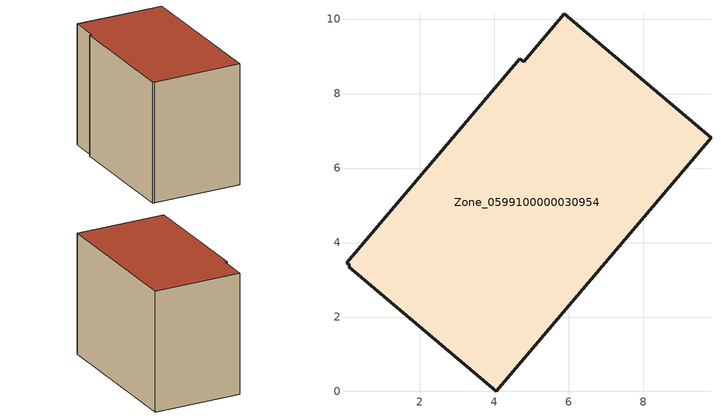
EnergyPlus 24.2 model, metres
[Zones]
Zone_0599100000030954
 floor ground (C_G): 0.09,3.35 0.12,3.39 0.03,3.46 4.69,8.94 4.79,8.86 5.88,10.15 9.82,6.81 4.05,0 z0
 wall outside (C_F): 9.82,6.81 5.88,10.15 4.79,8.86 4.69,8.94 0.03,3.46 0.12,3.39 0.09,3.35 4.05,0 9.82,6.81 z0:7.09
 roof outside (C_R): 0.12,3.39 0.09,3.35 4.05,0 9.82,6.81 5.88,10.15 4.79,8.86 4.69,8.94 0.03,3.46 z7.09
[BUILDING]
Pand.0599100000030954: North Axis=0; Terrain=City; Loads Convergence Tolerance Value=0.04; Temperature Convergence Tolerance Value=0.4; Solar Distribution=FullExterior; Maximum Number of Warmup Days=25; Minimum Number of Warmup Days=1
[Site:Location]
Rotterdam.The.Hague.AP_ZH_NLD Design_Conditions: Latitude=51.96; Longitude=4.45; Time Zone=1; Elevation=-4.5
[SITE:GROUNDTEMPERATURE:BUILDINGSURFACE]
18, 18, 18, 18, 18, 18, 18, 18, 18, 18, 18, 18
[MATERIAL] Thermal Absorptance=0.9; Solar Absorptance=0.7; Visible Absorptance=0.7
Name | Roughness | Thickness | Conductivity | Density | Specific Heat
G.TC.1946 | MediumSmooth | 0.15 | 1 | 540 | 1210
F.TC.1946 | Rough | 0.3 | 0.857143 | 1920 | 840
R.TC.1946 | MediumRough | 0.2 | 0.909091 | 1500 | 1000
[CONSTRUCTION]
C_G: G.TC.1946
C_F: F.TC.1946
C_R: R.TC.1946
[ZONE]
Zone_0599100000030954: Type=1; Multiplier=1; Ceiling Height=Autocalculate; Volume=Autocalculate; Floor Area=autocalculate; Part of Total Floor Area=Yes
[ZONEINFILTRATION:DESIGNFLOWRATE]
Infil_Zone_0599100000030954: Zone or ZoneList or Space or SpaceList=Zone_0599100000030954; Schedule=AlwaysOn; Design Flow Rate Calculation Method=Flow/Area; Flow Rate per Floor Area=0.003; Constant Term Coefficient=1; Temperature Term Coefficient=0; Velocity Term Coefficient=0; Velocity Squared Term Coefficient=0
[HVACTEMPLATE:ZONE:IDEALLOADSAIRSYSTEM]
Zone_0599100000030954: Maximum Heating Supply Air Temperature=50; Minimum Cooling Supply Air Temperature=13; Maximum Heating Supply Air Humidity Ratio=0.0156; Minimum Cooling Supply Air Humidity Ratio=0.0077; Heating Limit=NoLimit; Cooling Limit=NoLimit; Dehumidification Control Type=ConstantSensibleHeatRatio; Cooling Sensible Heat Ratio=0.7; Dehumidification Setpoint=60; Humidification Control Type=None; Humidification Setpoint=30; Outdoor Air Method=None; Outdoor Air Flow Rate per Person=0.00944; Outdoor Air Flow Rate per Zone Floor Area=0; Outdoor Air Flow Rate per Zone=0; Demand Controlled Ventilation Type=None; Outdoor Air Economizer Type=NoEconomizer; Heat Recovery Type=None; Sensible Heat Recovery Effectiveness=0.7; Latent Heat Recovery Effectiveness=0.65
[ZONECONTROL:THERMOSTAT]
ThermostatControl_Zone_0599100000030954: Zone or ZoneList=Zone_0599100000030954; Control Type Schedule=DualSetpointControlType; Control 1=Thermostat_Zone_0599100000030954; Temperature Difference Between Cutout And Setpoint=0
[THERMOSTATSETPOINT:DUALSETPOINT]
Thermostat_Zone_0599100000030954: Heating Setpoint Temperature Schedule=HeatingSetpoint_Zone_0599100000030954; Cooling Setpoint Temperature Schedule=CoolingSetpoint_Zone_0599100000030954
[SCHEDULE:COMPACT]
HeatingSetpoint_Zone_0599100000030954: Through: 12/31, For: AllDays, Until: 24:00, 21
CoolingSetpoint_Zone_0599100000030954: Through: 12/31, For: AllDays, Until: 24:00, 24
DualSetpointControlType: Through: 12/31, For: AllDays, Until: 24:00, 4
AlwaysOn: Through: 12/31, For: AllDays, Until: 24:00, 1
